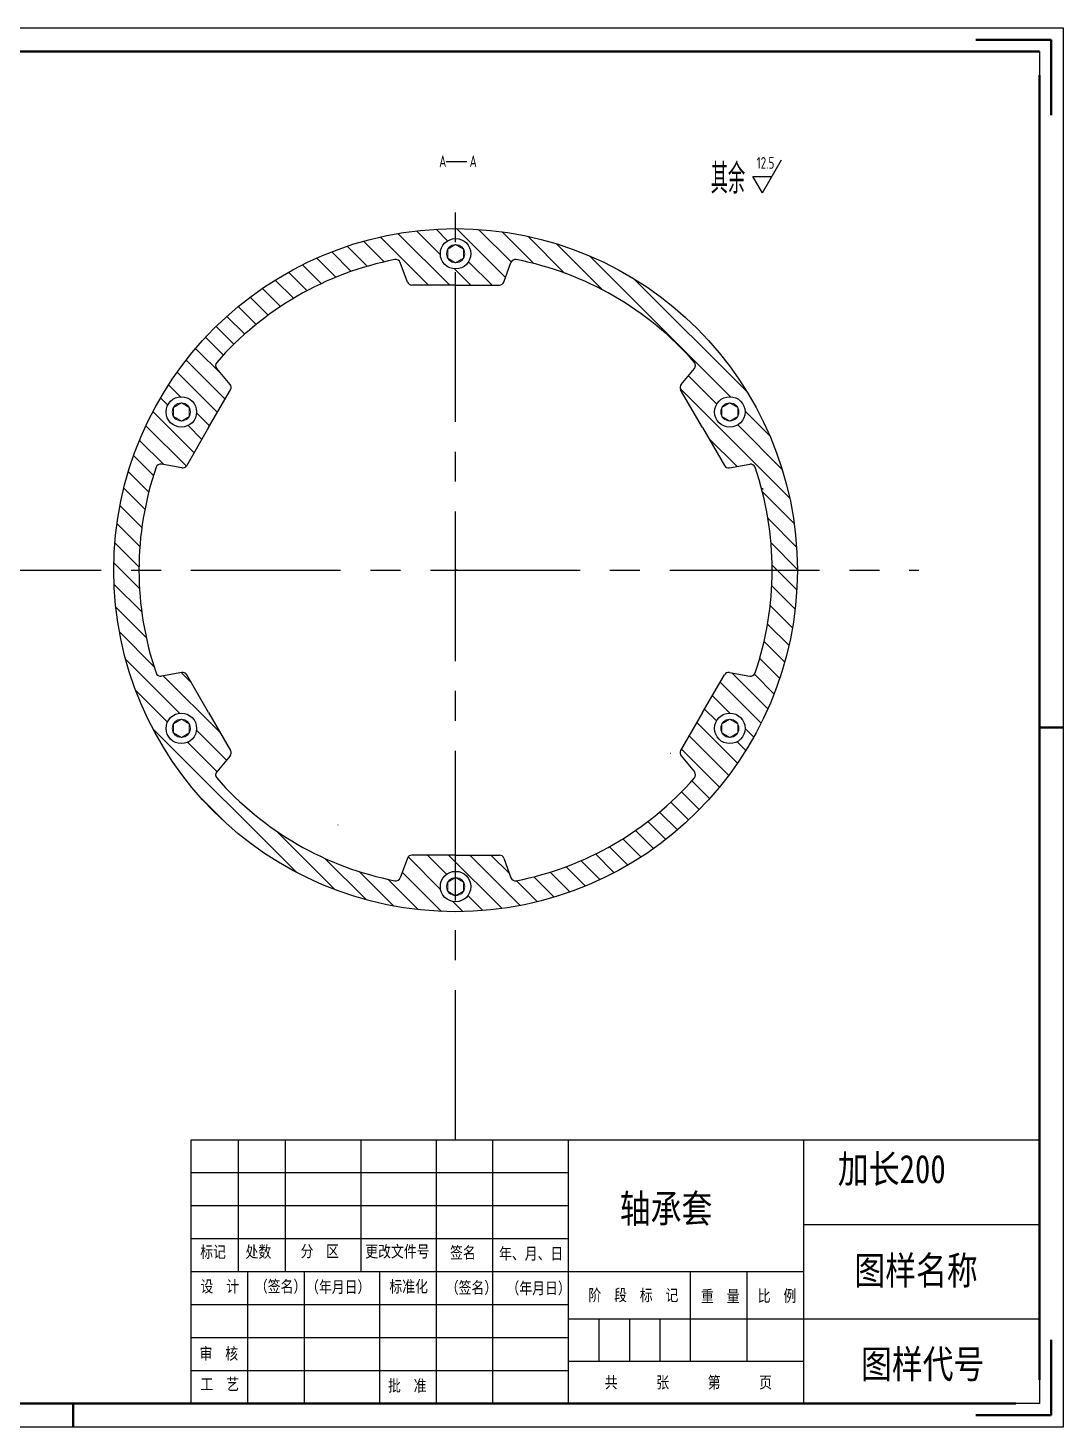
# Model space of a CAD drawing. Header units: millimetres. Extents: x 436 to 5898, y 1945 to 3729.
# Drawn here: x 2486.9 to 2706.4, y 1945.3 to 2242.3 of the extents above; entities that cross this region are included whole.
import ezdxf

# ---------------------------------------------------------------- set-up
doc = ezdxf.new("R2010")
doc.units = ezdxf.units.MM
doc.linetypes.add('ACAD_ISO02W100', pattern=[15, 12, -3])
doc.linetypes.add('CENTER', pattern=[50.8, 31.75, -6.35, 6.35, -6.35])
for name, color, linetype, lineweight in [('中心线层', 1, 'CENTER', 25), ('剖面线', 2, 'Continuous', 15), ('总内框线', 7, 'Continuous', 50), ('总外框线', 7, 'Continuous', 30), ('标注层', 3, 'Continuous', 25), ('细线层', 6, 'Continuous', 20), ('虚线层', 4, 'ACAD_ISO02W100', 25)]:
    doc.layers.add(name, color=color, linetype=linetype, lineweight=lineweight)
doc.styles.add('陈杰（2）', font='gbenor.shx', dxfattribs={"width": 0.8, "bigfont": 'gbcbig.shx'})

msp = doc.modelspace()

# ---------------------------------------------------------------- hatches: boundary and pattern name
at = {"layer": '剖面线'}
h = msp.add_hatch(dxfattribs=at)
h.set_pattern_fill('ANSI31', color=2, angle=90)
h.paths.add_polyline_path([(2505.08639, 2127.19136, 1), (2650.08639, 2127.19136, 1)])
h.paths.add_polyline_path([(2628.25578, 2171.29758, -0.369836343), (2628.26592, 2169.99627), (2625.43361, 2166.63831, 0.316000675), (2625.33198, 2165.49357), (2629.98093, 2157.44136), (2634.62987, 2149.38915, 0.316000675), (2635.67206, 2148.90479), (2639.9963, 2149.67866, -0.369836343), (2641.1182, 2149.01923, -0.166996196), (2641.1182, 2105.36349, -0.369836343), (2639.9963, 2104.70406), (2635.67206, 2105.47793, 0.316000675), (2634.62987, 2104.99357), (2629.98093, 2096.94136), (2625.33198, 2088.88915, 0.316000675), (2625.43361, 2087.74441), (2628.26592, 2084.38645, -0.369836343), (2628.25578, 2083.08514, -0.166996196), (2590.4488, 2061.25727, -0.369836343), (2589.31677, 2061.89915), (2587.82484, 2066.03098, 0.316000675), (2586.88428, 2066.69136), (2577.58639, 2066.69136), (2568.2885, 2066.69136, 0.316000675), (2567.34794, 2066.03098), (2565.85601, 2061.89915, -0.369836343), (2564.72398, 2061.25727, -0.166996196), (2526.917, 2083.08514, -0.369836343), (2526.90686, 2084.38645), (2529.73917, 2087.74441, 0.316000675), (2529.8408, 2088.88915), (2525.19185, 2096.94136), (2520.54291, 2104.99357, 0.316000675), (2519.50072, 2105.47793), (2515.17648, 2104.70406, -0.369836343), (2514.05458, 2105.36349, -0.166996196), (2514.05458, 2149.01923, -0.369836343), (2515.17648, 2149.67866), (2519.50072, 2148.90479, 0.316000675), (2520.54291, 2149.38915), (2525.19185, 2157.44136), (2529.8408, 2165.49357, 0.316000675), (2529.73917, 2166.63831), (2526.90686, 2169.99627, -0.369836343), (2526.917, 2171.29758, -0.166996196), (2564.72398, 2193.12545, -0.369836343), (2565.85601, 2192.48357), (2567.34794, 2188.35174, 0.316000675), (2568.2885, 2187.69136), (2577.58639, 2187.69136), (2586.88428, 2187.69136, 0.316000675), (2587.82484, 2188.35174), (2589.31677, 2192.48357, -0.369836343), (2590.4488, 2193.12545, -0.166996196)], flags=16)
h.paths.add_polyline_path([(2574.35056, 2194.36834, -1), (2580.82222, 2194.36834, -1)], flags=16)
h.paths.add_polyline_path([(2638.99919, 2160.77985, -1), (2632.52753, 2160.77985, -1)], flags=16)
h.paths.add_polyline_path([(2522.64525, 2160.77985, -1), (2516.17359, 2160.77985, -1)], flags=16)
h.paths.add_polyline_path([(2638.99919, 2093.60287, -1), (2632.52753, 2093.60287, -1)], flags=16)
h.paths.add_polyline_path([(2522.64525, 2093.60287, -1), (2516.17359, 2093.60287, -1)], flags=16)
h.paths.add_polyline_path([(2580.82222, 2060.01438, -1), (2574.35056, 2060.01438, -1)], flags=16)

# ---------------------------------------------------------------- linework, layer by layer
for p, q in [((2701.44916, 2237.28871), (2701.44916, 2052.28871)), ((2567.34794, 2188.35174), (2565.85601, 2192.48357)), ((2587.82484, 2188.35174), (2589.31677, 2192.48357)), ((2577.58639, 2187.69136), (2568.2885, 2187.69136)), ((2577.58639, 2187.69136), (2586.88428, 2187.69136)), ((2529.73917, 2166.63831), (2526.90686, 2169.99627)), ((2625.43361, 2166.63831), (2628.26592, 2169.99627)), ((2525.19185, 2157.44136), (2529.8408, 2165.49357)), ((2629.98093, 2157.44136), (2625.33198, 2165.49357)), ((2525.19185, 2157.44136), (2520.54291, 2149.38915)), ((2629.98093, 2157.44136), (2634.62987, 2149.38915)), ((2519.50072, 2148.90479), (2515.17648, 2149.67866)), ((2635.67206, 2148.90479), (2639.9963, 2149.67866)), ((2642.78977, 2144.28406), (2642.77204, 2144.57969)), ((2519.50072, 2105.47793), (2515.17648, 2104.70406)), ((2525.19185, 2096.94136), (2520.54291, 2104.99357)), ((2629.98093, 2096.94136), (2634.62987, 2104.99357)), ((2635.67206, 2105.47793), (2639.9963, 2104.70406)), ((2525.19185, 2096.94136), (2529.8408, 2088.88915)), ((2629.98093, 2096.94136), (2625.33198, 2088.88915)), ((2623.14822, 2088.3709), (2623.21405, 2088.31496)), ((2529.73917, 2087.74441), (2526.90686, 2084.38645)), ((2625.43361, 2087.74441), (2628.26592, 2084.38645)), ((2552.64492, 2073.07014), (2552.68108, 2073.14861)), ((2567.34794, 2066.03098), (2565.85601, 2061.89915)), ((2577.58639, 2066.69136), (2568.2885, 2066.69136)), ((2577.58639, 2066.69136), (2586.88428, 2066.69136)), ((2587.82484, 2066.03098), (2589.31677, 2061.89915)), ((2521.44916, 2006.28871), (2701.44916, 2006.28871)), ((2521.44916, 1950.28871), (2521.44916, 2006.28871)), ((2531.44916, 2006.28871), (2531.44916, 1978.28871)), ((2541.44916, 2006.28871), (2541.44916, 1978.28871)), ((2557.44916, 2006.28871), (2557.44916, 1978.28871)), ((2573.44916, 2006.28871), (2573.44916, 1978.28871)), ((2585.44916, 2006.28871), (2585.44916, 1950.28871)), ((2601.44916, 2006.28871), (2601.44916, 1950.28871)), ((2651.44916, 1950.28871), (2651.44916, 2006.28871)), ((2701.44916, 2006.28871), (2701.44916, 1950.28871)), ((2521.44916, 1999.28871), (2601.44916, 1999.28871)), ((2521.44916, 1992.28871), (2601.44916, 1992.28871)), ((2651.44916, 1988.28871), (2701.44916, 1988.28871)), ((2521.44916, 1985.28871), (2601.44916, 1985.28871)), ((2521.44916, 1978.28871), (2651.44916, 1978.28871)), ((2533.44916, 1978.28871), (2533.44916, 1950.28871)), ((2545.44916, 1978.28871), (2545.44916, 1950.28871)), ((2561.44916, 1978.28871), (2561.44916, 1950.28871)), ((2573.44916, 1978.28871), (2573.44916, 1950.28871)), ((2627.44916, 1959.28871), (2627.44916, 1978.28871)), ((2639.44916, 1959.28871), (2639.44916, 1978.28871)), ((2521.44916, 1971.28871), (2601.44916, 1971.28871)), ((2601.44916, 1968.28871), (2651.44916, 1968.28871)), ((2607.94916, 1968.28871), (2607.94916, 1959.28871)), ((2614.44916, 1968.28871), (2614.44916, 1959.28871)), ((2620.94916, 1968.28871), (2620.94916, 1959.28871)), ((2651.44916, 1968.28871), (2701.44916, 1968.28871)), ((2521.44916, 1964.28871), (2601.44916, 1964.28871)), ((2521.44916, 1957.28871), (2601.44916, 1957.28871)), ((2601.44916, 1959.28871), (2651.44916, 1959.28871)), ((2701.44916, 1950.28871), (2521.44916, 1950.28871))]:
    msp.add_line(p, q)
msp.add_circle((2577.58639, 2127.19136), 72.5)
for centre, radius, start, end in [((2577.58639, 2127.19136), 67.17698, 101.0386168, 138.9613832), ((2564.91545, 2192.14395), 1, 19.8537148, 101.0386168), ((2590.25733, 2192.14395), 1, 78.9613832, 160.1462852), ((2577.58639, 2127.19136), 67.17698, 41.0386168, 78.9613832), ((2568.2885, 2188.69136), 1, 199.8537148, 270), ((2586.88428, 2188.69136), 1, 270, 340.1462852), ((2527.67126, 2170.64102), 1, 138.9613832, 220.1462852), ((2627.50152, 2170.64102), 1, 319.8537148, 41.0386168), ((2528.97477, 2165.99357), 1, 330, 40.1462852), ((2626.19801, 2165.99357), 1, 139.8537148, 210), ((2577.58639, 2127.19136), 67.17698, 161.0386168, 198.9613832), ((2515.00032, 2148.6943), 1, 79.8537148, 161.0386168), ((2519.67688, 2149.88915), 1, 259.8537148, 330), ((2635.4959, 2149.88915), 1, 210, 280.1462852), ((2640.17246, 2148.6943), 1, 18.9613832, 100.1462852), ((2577.58639, 2127.19136), 67.17698, 341.0386168, 18.9613832), ((2515.00032, 2105.68842), 1, 198.9613832, 280.1462852), ((2519.67688, 2104.49357), 1, 30, 100.1462852), ((2635.4959, 2104.49357), 1, 79.8537148, 150), ((2640.17246, 2105.68842), 1, 259.8537148, 341.0386168), ((2528.97477, 2088.38915), 1, 319.8537148, 30), ((2626.19801, 2088.38915), 1, 150, 220.1462852), ((2527.67126, 2083.7417), 1, 139.8537148, 221.0386168), ((2577.58639, 2127.19136), 67.17698, 221.0386168, 258.9613832), ((2577.58639, 2127.19136), 67.17698, 281.0386168, 318.9613832), ((2627.50152, 2083.7417), 1, 318.9613832, 40.1462852), ((2568.2885, 2065.69136), 1, 90, 160.1462852), ((2586.88428, 2065.69136), 1, 19.8537148, 90), ((2564.91545, 2062.23877), 1, 258.9613832, 340.1462852), ((2590.25733, 2062.23877), 1, 199.8537148, 281.0386168)]:
    msp.add_arc(centre, radius, start, end)
at = {"layer": '中心线层'}
for p, q in [((2577.58639, 2006.28871), (2577.58639, 2207.01246)), ((2115.03874, 2127.20176), (2675.84509, 2127.20176))]:
    msp.add_line(p, q, dxfattribs=at)
at = {"layer": '总内框线'}
for p, q in [((2703.94916, 2239.78871), (2687.94916, 2239.78871)), ((2703.94916, 2239.78871), (2703.94916, 2223.78871)), ((2111.44916, 2237.28871), (2701.44916, 2237.28871)), ((2701.44916, 2232.28871), (2701.44916, 1955.28871)), ((2701.44916, 2093.78871), (2706.44916, 2093.78871)), ((2703.94916, 1947.78871), (2703.94916, 1963.78871)), ((2696.44916, 1950.28871), (2111.44916, 1950.28871)), ((2496.44916, 1945.28871), (2496.44916, 1950.28871)), ((2703.94916, 1947.78871), (2687.94916, 1947.78871))]:
    msp.add_line(p, q, dxfattribs=at)
at = {"layer": '总外框线'}
for p, q in [((2086.44916, 2242.28871), (2706.44916, 2242.28871)), ((2706.44916, 2242.28871), (2706.44916, 1945.28871)), ((2706.44916, 1945.28871), (2086.44916, 1945.28871))]:
    msp.add_line(p, q, dxfattribs=at)
at = {"layer": '标注层'}
for p, q in [((2575.60028, 2213.91133), (2579.93944, 2213.91133)), ((2642.69488, 2207.29343), (2646.74238, 2214.29343)), ((2642.69488, 2207.29343), (2640.67113, 2210.79343)), ((2640.67113, 2210.79343), (2644.71863, 2210.79343))]:
    msp.add_line(p, q, dxfattribs=at)
for centre in [(2577.58639, 2194.36834), (2519.40942, 2160.77985), (2635.76336, 2160.77985), (2519.40942, 2093.60287), (2635.76336, 2093.60287), (2577.58639, 2060.01438)]:
    msp.add_circle(centre, 3.23583, dxfattribs=at)
at = {"layer": '细线层'}
for points in [[(2577.58639, 2196.30162), (2575.91212, 2195.33498), (2575.91212, 2193.40169), (2577.58639, 2192.43505), (2579.26066, 2193.40169), (2579.26066, 2195.33498)], [(2519.40942, 2162.71313), (2517.73515, 2161.74649), (2517.73515, 2159.81321), (2519.40942, 2158.84656), (2521.08369, 2159.81321), (2521.08369, 2161.74649)], [(2635.76336, 2162.71313), (2634.08908, 2161.74649), (2634.08908, 2159.81321), (2635.76336, 2158.84656), (2637.43763, 2159.81321), (2637.43763, 2161.74649)], [(2519.40942, 2095.53616), (2517.73515, 2094.56951), (2517.73515, 2092.63623), (2519.40942, 2091.66959), (2521.08369, 2092.63623), (2521.08369, 2094.56951)], [(2635.76336, 2095.53616), (2634.08908, 2094.56951), (2634.08908, 2092.63623), (2635.76336, 2091.66959), (2637.43763, 2092.63623), (2637.43763, 2094.56951)], [(2577.58639, 2061.94767), (2575.91212, 2060.98103), (2575.91212, 2059.04774), (2577.58639, 2058.0811), (2579.26066, 2059.04774), (2579.26066, 2060.98103)]]:
    msp.add_lwpolyline(points, close=True, dxfattribs=at)
for centre in [(2577.58639, 2194.36834), (2519.40942, 2160.77985), (2635.76336, 2160.77985), (2519.40942, 2093.60287), (2635.76336, 2093.60287), (2577.58639, 2060.01438)]:
    msp.add_circle(centre, 1.93328, dxfattribs=at)
at = {"layer": '虚线层'}
msp.add_line((2577.88451, 2127.19136), (2577.58639, 2127.19136), dxfattribs=at)

# ---------------------------------------------------------------- texts
at = {"width": 93.0192856, "attachment_point": 1, "style": '陈杰（2）'}
for s, insert, char_height in [('{\\fSimSun|b0|i0|c134|p2;加长200}', (2658.68002, 2003.07674), 6), ('{\\fSimSun|b0|i0|c134|p2;轴承套}', (2612.41651, 1994.65052), 6), ('{\\fSimSun|b0|i0|c134|p2;标记}', (2523.40398, 1983.72923), 2.5), ('{\\fSimSun|b0|i0|c134|p2;处数}', (2533.02512, 1983.74413), 2.5), ('{\\fSimSun|b0|i0|c134|p2;分\u3000区}', (2544.68608, 1983.8683), 2.5), ('{\\fSimSun|b0|i0|c134|p2;更改文件号}', (2558.42084, 1983.81366), 2.5), ('{\\fSimSun|b0|i0|c134|p2;签名}', (2576.40523, 1983.55541), 2.5), ('{\\fSimSun|b0|i0|c134|p2;年、月、日}', (2586.7998, 1983.36172), 2.5), ('{\\fSimSun|b0|i0|c134|p2;图样名称}', (2662.17955, 1981.52412), 6), ('{\\fSimSun|b0|i0|c134|p2;设\u3000计}', (2523.46348, 1976.38878), 2.5), ('{\\fSimSun|b0|i0|c134|p2;（签名）}', (2535.00544, 1976.38878), 2.5), ('{\\fSimSun|b0|i0|c134|p2;\u3000（年月日）}', (2543.13071, 1976.27455), 2.5), ('{\\fSimSun|b0|i0|c134|p2;标准化}', (2563.53739, 1976.37388), 2.5), ('{\\fSimSun|b0|i0|c134|p2;（签名）}', (2575.50431, 1976.12556), 2.5), ('{\\fSimSun|b0|i0|c134|p2;（年月日）}', (2588.37216, 1976.02623), 2.5), ('{\\fSimSun|b0|i0|c134|p2;阶\u3000段\u3000标\u3000记}', (2605.7531, 1974.54125), 2.5), ('{\\fSimSun|b0|i0|c134|p2;重\u3000量}', (2629.63596, 1974.31279), 2.5), ('{\\fSimSun|b0|i0|c134|p2;比\u3000例}', (2641.68788, 1974.38232), 2.5), ('{\\fSimSun|b0|i0|c134|p2;审\u3000核}', (2523.2595, 1962.12008), 2.5), ('{\\fSimSun|b0|i0|c134|p2;图样代号}', (2663.58192, 1961.64827), 6), ('{\\fSimSun|b0|i0|c134|p2;工\u3000艺}', (2523.46348, 1955.63386), 2.5), ('{\\fSimSun|b0|i0|c134|p2;批\u3000准}', (2563.23141, 1955.31601), 2.5), ('{\\fSimSun|b0|i0|c134|p2;共\u3000\u3000\u3000张\u3000\u3000\u3000第\u3000\u3000\u3000页}', (2609.24629, 1956.01628), 2.5)]:
    msp.add_mtext(s, dxfattribs=dict(at, insert=insert, char_height=char_height))
at = {"layer": '标注层', "char_height": 2.5, "attachment_point": 1, "style": '陈杰（2）'}
for s, width, insert in [('A', 6.3818089, (2574.09732, 2215.23576)), ('A', 6.3818089, (2580.55591, 2215.23576)), ('12.5', 12.1429296, (2641.4516, 2214.89425))]:
    msp.add_mtext_dynamic_manual_height_columns(s, width=width, gutter_width=99.96479, heights=[0], dxfattribs=dict(at, insert=insert))
at = {"layer": '标注层', "insert": (2631.71971, 2213.45845), "char_height": 6.3335, "width": 11.0974874, "attachment_point": 1, "style": '陈杰（2）'}
msp.add_mtext('其余', dxfattribs=at)

doc.saveas('drawing.dxf')
